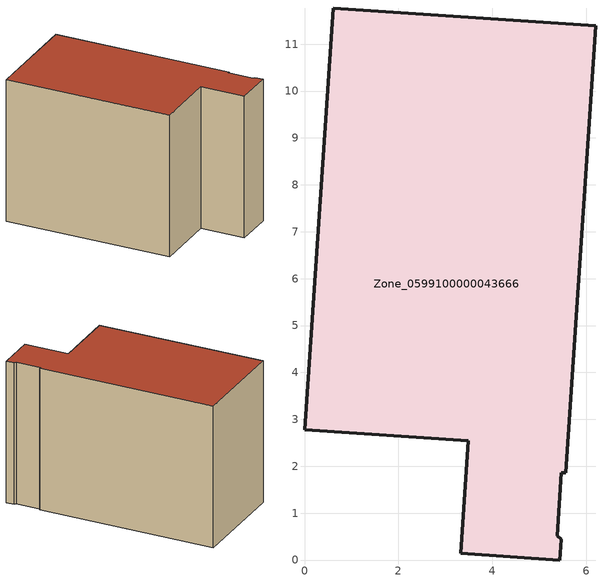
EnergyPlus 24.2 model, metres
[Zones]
Zone_0599100000043666
 floor ground (C_G): 3.49,2.54 0,2.77 0.61,11.77 6.21,11.39 5.57,1.86 5.48,1.86 5.39,0.52 5.47,0.44 5.44,0 3.33,0.14 z0
 wall outside (C_F): 5.47,0.44 5.39,0.52 5.48,1.86 5.57,1.86 6.21,11.39 0.61,11.77 0,2.77 3.49,2.54 3.33,0.14 5.44,0 5.47,0.44 z0:7.81
 roof outside (C_R): 5.48,1.86 5.57,1.86 6.21,11.39 0.61,11.77 0,2.77 3.49,2.54 3.33,0.14 5.44,0 5.47,0.44 5.39,0.52 z7.81
[BUILDING]
Pand.0599100000043666: North Axis=0; Terrain=City; Loads Convergence Tolerance Value=0.04; Temperature Convergence Tolerance Value=0.4; Solar Distribution=FullExterior; Maximum Number of Warmup Days=25; Minimum Number of Warmup Days=1
[Site:Location]
Rotterdam.The.Hague.AP_ZH_NLD Design_Conditions: Latitude=51.96; Longitude=4.45; Time Zone=1; Elevation=-4.5
[SITE:GROUNDTEMPERATURE:BUILDINGSURFACE]
18, 18, 18, 18, 18, 18, 18, 18, 18, 18, 18, 18
[MATERIAL] Thermal Absorptance=0.9; Solar Absorptance=0.7; Visible Absorptance=0.7
Name | Roughness | Thickness | Conductivity | Density | Specific Heat
G.TC.1975-1991 | MediumSmooth | 0.15 | 0.288461 | 540 | 1210
F.TC.1975-1991 | Rough | 0.3 | 0.230769 | 1920 | 840
R.TC.1975-1991 | MediumRough | 0.2 | 0.153846 | 1500 | 1000
[CONSTRUCTION]
C_G: G.TC.1975-1991
C_F: F.TC.1975-1991
C_R: R.TC.1975-1991
[ZONE]
Zone_0599100000043666: Type=1; Multiplier=1; Ceiling Height=Autocalculate; Volume=Autocalculate; Floor Area=autocalculate; Part of Total Floor Area=Yes
[ZONEINFILTRATION:DESIGNFLOWRATE]
Infil_Zone_0599100000043666: Zone or ZoneList or Space or SpaceList=Zone_0599100000043666; Schedule=AlwaysOn; Design Flow Rate Calculation Method=Flow/Area; Flow Rate per Floor Area=0.003; Constant Term Coefficient=1; Temperature Term Coefficient=0; Velocity Term Coefficient=0; Velocity Squared Term Coefficient=0
[HVACTEMPLATE:ZONE:IDEALLOADSAIRSYSTEM]
Zone_0599100000043666: Maximum Heating Supply Air Temperature=50; Minimum Cooling Supply Air Temperature=13; Maximum Heating Supply Air Humidity Ratio=0.0156; Minimum Cooling Supply Air Humidity Ratio=0.0077; Heating Limit=NoLimit; Cooling Limit=NoLimit; Dehumidification Control Type=ConstantSensibleHeatRatio; Cooling Sensible Heat Ratio=0.7; Dehumidification Setpoint=60; Humidification Control Type=None; Humidification Setpoint=30; Outdoor Air Method=None; Outdoor Air Flow Rate per Person=0.00944; Outdoor Air Flow Rate per Zone Floor Area=0; Outdoor Air Flow Rate per Zone=0; Demand Controlled Ventilation Type=None; Outdoor Air Economizer Type=NoEconomizer; Heat Recovery Type=None; Sensible Heat Recovery Effectiveness=0.7; Latent Heat Recovery Effectiveness=0.65
[ZONECONTROL:THERMOSTAT]
ThermostatControl_Zone_0599100000043666: Zone or ZoneList=Zone_0599100000043666; Control Type Schedule=DualSetpointControlType; Control 1=Thermostat_Zone_0599100000043666; Temperature Difference Between Cutout And Setpoint=0
[THERMOSTATSETPOINT:DUALSETPOINT]
Thermostat_Zone_0599100000043666: Heating Setpoint Temperature Schedule=HeatingSetpoint_Zone_0599100000043666; Cooling Setpoint Temperature Schedule=CoolingSetpoint_Zone_0599100000043666
[SCHEDULE:COMPACT]
HeatingSetpoint_Zone_0599100000043666: Through: 12/31, For: AllDays, Until: 24:00, 21
CoolingSetpoint_Zone_0599100000043666: Through: 12/31, For: AllDays, Until: 24:00, 24
DualSetpointControlType: Through: 12/31, For: AllDays, Until: 24:00, 4
AlwaysOn: Through: 12/31, For: AllDays, Until: 24:00, 1
